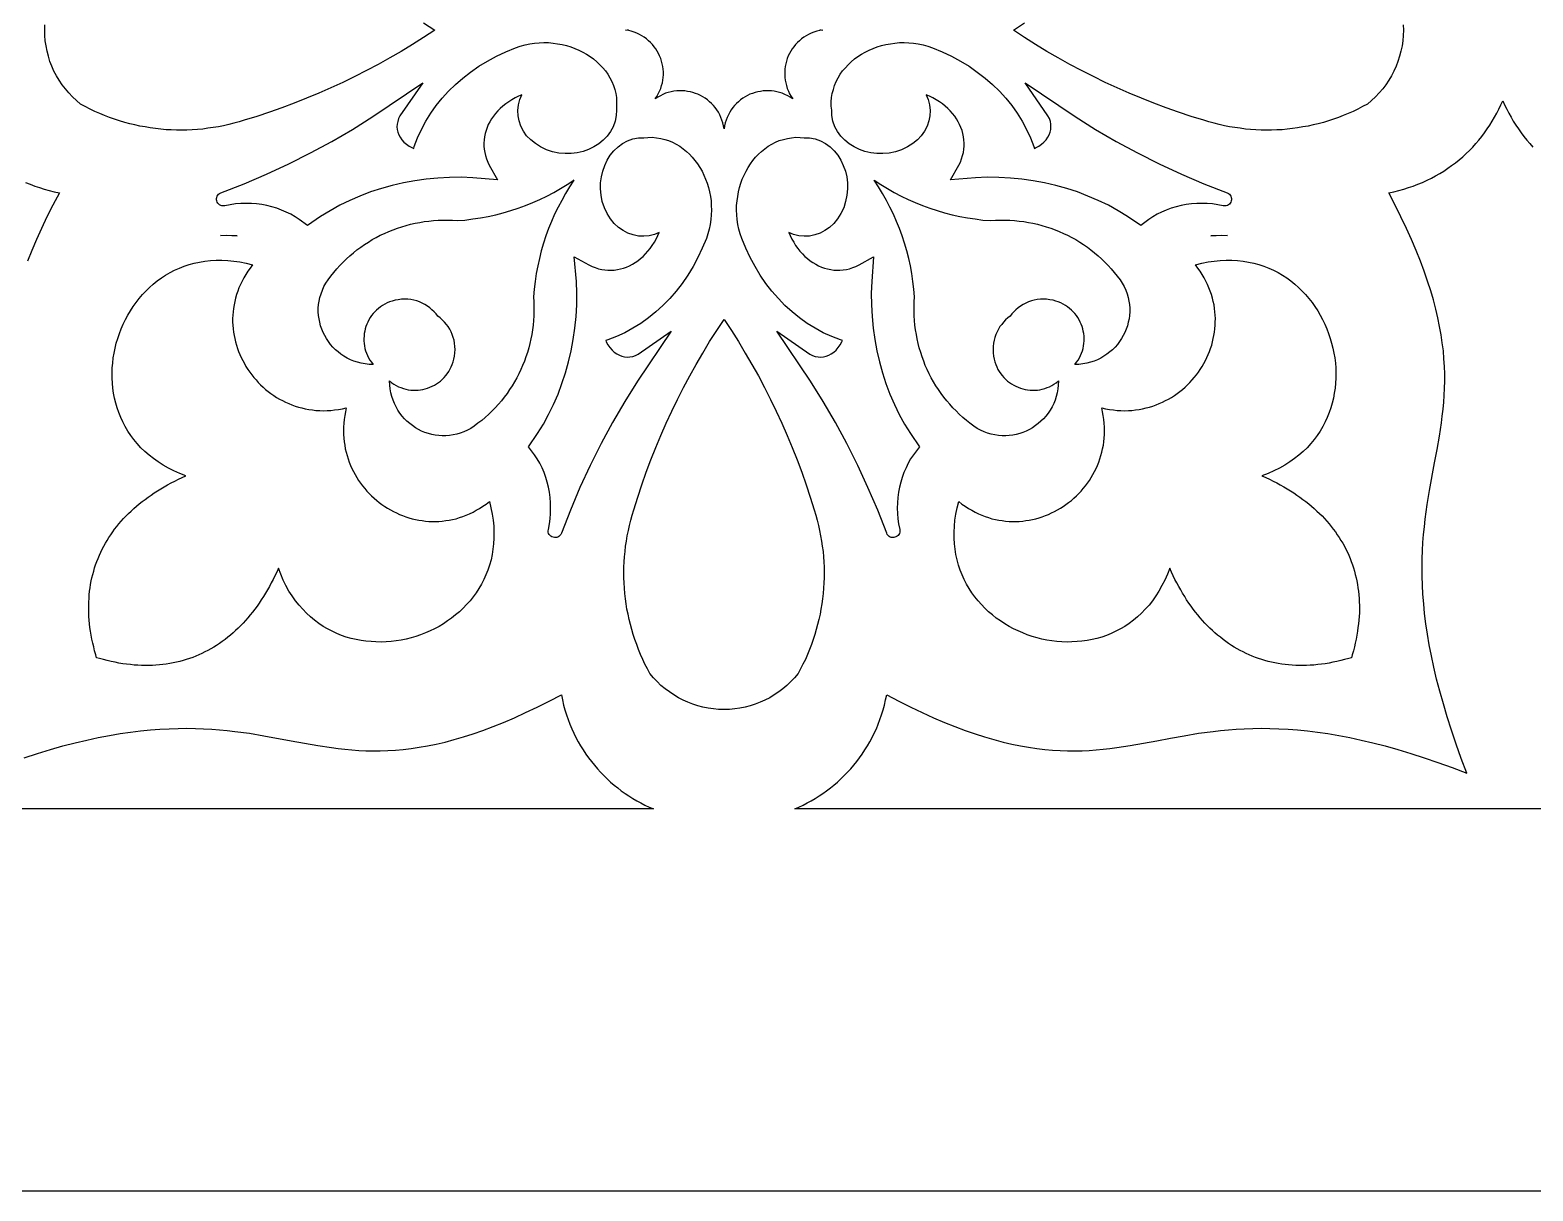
# Model space of a CAD drawing. Extents: x -352 to 352, y -78 to 78.
# Drawn here: x 100.2 to 200.5, y -77.5 to 0 of the extents above; entities that cross this region are included whole.
import ezdxf

# ---------------------------------------------------------------- set-up
doc = ezdxf.new("R2010")
doc.units = 0
doc.layers.get('0').update_dxf_attribs({"linetype": 'CONTINUOUS'})

msp = doc.modelspace()

# ---------------------------------------------------------------- linework, layer by layer
for points in [[(-352.5, -77.5), (352.5, -77.5), (352.5, 77.5), (-352.5, 77.5)], [(134.78, -0.84), (135.09, -0.87), (135.39, -0.91), (135.69, -0.96), (135.98, -1.04), (136.26, -1.12), (136.54, -1.22), (136.81, -1.34), (137.07, -1.47), (137.32, -1.61), (137.56, -1.77), (137.79, -1.93), (138.01, -2.12), (138.21, -2.31), (138.4, -2.51), (138.58, -2.73), (138.74, -2.95), (138.88, -3.19), (139.01, -3.44), (139.11, -3.69), (139.2, -3.96), (139.27, -4.23), (139.31, -4.51), (139.33, -4.8), (139.33, -5.09), (139.31, -5.35), (139.3, -5.7), (139.23, -6.09), (139.1, -6.45), (138.92, -6.78), (138.69, -7.08), (138.43, -7.35), (138.13, -7.59), (137.81, -7.8), (137.46, -7.97), (137.09, -8.1), (136.7, -8.19), (136.3, -8.24), (135.89, -8.25), (135.47, -8.21), (135.05, -8.12), (134.64, -7.99), (134.25, -7.8), (133.9, -7.58), (133.59, -7.33), (133.32, -7.05), (133.11, -6.74), (132.94, -6.41), (132.82, -6.07), (132.75, -5.72), (132.73, -5.36), (132.77, -5), (132.86, -4.64), (132.99, -4.33), (132.78, -4.42), (132.55, -4.53), (132.33, -4.65), (132.12, -4.78), (131.92, -4.93), (131.73, -5.08), (131.55, -5.23), (131.39, -5.4), (131.24, -5.57), (131.1, -5.75), (130.98, -5.93), (130.86, -6.12), (130.76, -6.31), (130.68, -6.51), (130.61, -6.71), (130.55, -6.91), (130.51, -7.12), (130.48, -7.33), (130.47, -7.54), (130.47, -7.75), (130.49, -7.96), (130.52, -8.17), (130.57, -8.38), (130.64, -8.59), (130.72, -8.81), (130.82, -9.02), (131.37, -9.99), (129.72, -9.86), (128.94, -9.83), (128.16, -9.84), (127.38, -9.88), (126.61, -9.96), (125.85, -10.06), (125.09, -10.2), (124.35, -10.37), (123.62, -10.58), (122.9, -10.81), (122.19, -11.08), (121.51, -11.38), (120.84, -11.7), (120.19, -12.06), (119.56, -12.44), (118.68, -13.05), (118.14, -12.65), (117.86, -12.47), (117.57, -12.3), (117.27, -12.15), (116.96, -12.02), (116.64, -11.9), (116.31, -11.8), (115.98, -11.72), (115.64, -11.65), (115.29, -11.61), (114.94, -11.58), (114.59, -11.57), (114.23, -11.58), (113.88, -11.61), (113.53, -11.66), (113.16, -11.73), (113.06, -11.74), (112.97, -11.73), (112.89, -11.71), (112.82, -11.67), (112.76, -11.62), (112.7, -11.56), (112.66, -11.49), (112.64, -11.41), (112.62, -11.33), (112.62, -11.25), (112.63, -11.17), (112.65, -11.09), (112.69, -11.02), (112.75, -10.96), (112.82, -10.9), (112.91, -10.86), (114.45, -10.26), (115.96, -9.62), (117.44, -8.93), (118.89, -8.2), (120.31, -7.44), (121.7, -6.63), (123.05, -5.78), (126.39, -3.53), (124.86, -5.73), (124.77, -5.91), (124.71, -6.1), (124.67, -6.28), (124.66, -6.46), (124.68, -6.64), (124.72, -6.82), (124.79, -6.99), (124.88, -7.16), (124.99, -7.33), (125.13, -7.48), (125.29, -7.62), (125.48, -7.75), (125.69, -7.87), (125.78, -7.9), (125.82, -7.77), (126.03, -7.19), (126.29, -6.63), (126.59, -6.08), (126.92, -5.55), (127.28, -5.04), (127.68, -4.55), (128.11, -4.08), (128.57, -3.63), (129.06, -3.2), (129.58, -2.8), (130.13, -2.42), (130.7, -2.07), (131.3, -1.75), (131.93, -1.45), (132.58, -1.18), (132.89, -1.08), (133.21, -0.99), (133.53, -0.92), (133.84, -0.88), (134.16, -0.85), (134.47, -0.84)], [(158.84, -0.85), (159.15, -0.88), (159.47, -0.92), (159.79, -0.99), (160.1, -1.08), (160.42, -1.18), (161.07, -1.45), (161.69, -1.75), (162.29, -2.07), (162.87, -2.42), (163.41, -2.8), (163.93, -3.2), (164.42, -3.63), (164.89, -4.08), (165.32, -4.55), (165.72, -5.04), (166.08, -5.55), (166.41, -6.08), (166.7, -6.63), (166.96, -7.19), (167.18, -7.77), (167.22, -7.9), (167.3, -7.87), (167.52, -7.75), (167.7, -7.62), (167.86, -7.48), (168, -7.33), (168.12, -7.16), (168.21, -6.99), (168.28, -6.82), (168.32, -6.64), (168.33, -6.46), (168.32, -6.28), (168.29, -6.1), (168.23, -5.91), (168.13, -5.73), (166.6, -3.53), (169.95, -5.78), (171.3, -6.63), (172.69, -7.44), (174.1, -8.2), (175.55, -8.93), (177.04, -9.62), (178.54, -10.26), (180.09, -10.86), (180.18, -10.9), (180.25, -10.96), (180.3, -11.02), (180.34, -11.09), (180.37, -11.17), (180.38, -11.25), (180.38, -11.33), (180.36, -11.41), (180.33, -11.49), (180.29, -11.56), (180.24, -11.62), (180.18, -11.67), (180.11, -11.71), (180.02, -11.73), (179.93, -11.74), (179.83, -11.73), (179.47, -11.66), (179.12, -11.61), (178.76, -11.58), (178.41, -11.57), (178.06, -11.58), (177.71, -11.61), (177.36, -11.65), (177.02, -11.72), (176.68, -11.8), (176.35, -11.9), (176.03, -12.02), (175.72, -12.15), (175.42, -12.3), (175.13, -12.47), (174.86, -12.65), (174.32, -13.05), (173.43, -12.44), (172.81, -12.06), (172.16, -11.7), (171.49, -11.38), (170.8, -11.08), (170.1, -10.81), (169.38, -10.58), (168.65, -10.37), (167.9, -10.2), (167.15, -10.06), (166.39, -9.96), (165.62, -9.88), (164.84, -9.84), (164.06, -9.83), (163.28, -9.86), (161.63, -9.99), (162.18, -9.02), (162.28, -8.81), (162.36, -8.59), (162.43, -8.38), (162.48, -8.17), (162.51, -7.96), (162.53, -7.75), (162.53, -7.54), (162.52, -7.33), (162.49, -7.12), (162.45, -6.91), (162.39, -6.71), (162.32, -6.51), (162.23, -6.31), (162.13, -6.12), (162.02, -5.93), (161.9, -5.75), (161.76, -5.57), (161.61, -5.4), (161.44, -5.23), (161.27, -5.08), (161.08, -4.93), (160.88, -4.78), (160.67, -4.65), (160.45, -4.53), (160.22, -4.42), (160, -4.33), (160.14, -4.64), (160.23, -5), (160.26, -5.36), (160.25, -5.72), (160.18, -6.07), (160.06, -6.41), (159.89, -6.74), (159.67, -7.05), (159.41, -7.33), (159.1, -7.58), (158.75, -7.8), (158.36, -7.99), (157.94, -8.12), (157.53, -8.21), (157.11, -8.25), (156.7, -8.24), (156.3, -8.19), (155.91, -8.1), (155.54, -7.97), (155.19, -7.8), (154.86, -7.59), (154.57, -7.35), (154.3, -7.08), (154.08, -6.78), (153.9, -6.45), (153.77, -6.09), (153.7, -5.7), (153.69, -5.35), (153.66, -5.09), (153.66, -4.8), (153.68, -4.51), (153.73, -4.23), (153.8, -3.96), (153.88, -3.69), (153.99, -3.44), (154.12, -3.19), (154.26, -2.95), (154.42, -2.73), (154.6, -2.51), (154.79, -2.31), (154.99, -2.12), (155.21, -1.93), (155.44, -1.77), (155.68, -1.61), (155.93, -1.47), (156.19, -1.34), (156.46, -1.22), (156.73, -1.12), (157.02, -1.04), (157.31, -0.96), (157.61, -0.91), (157.91, -0.87), (158.21, -0.84), (158.53, -0.84)], [(141.99, -7.19), (142.27, -7.23), (142.54, -7.3), (142.8, -7.38), (143.06, -7.49), (143.31, -7.62), (143.54, -7.76), (143.77, -7.92), (143.99, -8.1), (144.19, -8.29), (144.38, -8.49), (144.56, -8.71), (144.73, -8.94), (144.89, -9.18), (145.03, -9.43), (145.16, -9.69), (145.27, -9.96), (145.38, -10.23), (145.46, -10.52), (145.53, -10.81), (145.59, -11.11), (145.63, -11.41), (145.65, -11.72), (145.66, -12.03), (145.65, -12.34), (145.62, -12.65), (145.57, -12.97), (145.51, -13.29), (145.42, -13.6), (145.32, -13.92), (145.05, -14.57), (144.75, -15.19), (144.43, -15.79), (144.08, -16.37), (143.7, -16.91), (143.3, -17.43), (142.87, -17.93), (142.42, -18.39), (141.95, -18.82), (141.46, -19.22), (140.95, -19.58), (140.42, -19.91), (139.87, -20.21), (139.31, -20.46), (138.73, -20.68), (138.6, -20.72), (138.63, -20.81), (138.75, -21.02), (138.87, -21.2), (139.02, -21.37), (139.17, -21.51), (139.34, -21.62), (139.51, -21.71), (139.68, -21.78), (139.86, -21.82), (140.04, -21.83), (140.22, -21.82), (140.4, -21.79), (140.58, -21.73), (140.77, -21.63), (142.97, -20.1), (140.72, -23.45), (139.87, -24.8), (139.06, -26.19), (138.29, -27.61), (137.57, -29.06), (136.88, -30.54), (136.24, -32.05), (135.64, -33.59), (135.6, -33.68), (135.54, -33.75), (135.48, -33.81), (135.4, -33.85), (135.33, -33.87), (135.25, -33.88), (135.17, -33.88), (135.09, -33.86), (135.01, -33.83), (134.94, -33.79), (134.88, -33.74), (134.83, -33.68), (134.79, -33.61), (134.76, -33.53), (134.76, -33.43), (134.77, -33.34), (134.84, -32.97), (134.89, -32.62), (134.91, -32.27), (134.92, -31.91), (134.92, -31.56), (134.89, -31.21), (134.84, -30.86), (134.78, -30.52), (134.7, -30.19), (134.6, -29.86), (134.48, -29.54), (134.35, -29.22), (134.2, -28.92), (134.03, -28.63), (133.85, -28.36), (133.45, -27.82), (134.05, -26.93), (134.44, -26.31), (134.79, -25.66), (135.12, -24.99), (135.42, -24.3), (135.68, -23.6), (135.92, -22.88), (136.12, -22.15), (136.3, -21.41), (136.43, -20.65), (136.54, -19.89), (136.62, -19.12), (136.66, -18.34), (136.66, -17.56), (136.64, -16.78), (136.5, -15.13), (137.48, -15.68), (137.69, -15.78), (137.9, -15.86), (138.12, -15.93), (138.33, -15.98), (138.54, -16.01), (138.75, -16.03), (138.96, -16.03), (139.17, -16.02), (139.38, -15.99), (139.58, -15.95), (139.79, -15.89), (139.99, -15.82), (140.18, -15.73), (140.38, -15.63), (140.57, -15.52), (140.75, -15.4), (140.93, -15.26), (141.1, -15.11), (141.26, -14.94), (141.42, -14.77), (141.57, -14.58), (141.71, -14.38), (141.85, -14.17), (141.97, -13.95), (142.08, -13.72), (142.17, -13.51), (141.86, -13.64), (141.5, -13.73), (141.14, -13.76), (140.78, -13.75), (140.43, -13.68), (140.08, -13.56), (139.76, -13.39), (139.45, -13.17), (139.17, -12.91), (138.91, -12.6), (138.69, -12.25), (138.51, -11.86), (138.37, -11.44), (138.29, -11.03), (138.25, -10.61), (138.26, -10.2), (138.31, -9.8), (138.4, -9.41), (138.53, -9.04), (138.7, -8.69), (138.9, -8.36), (139.14, -8.07), (139.42, -7.8), (139.72, -7.58), (140.05, -7.4), (140.41, -7.27), (140.79, -7.2), (141.14, -7.19), (141.41, -7.17), (141.7, -7.16)], [(151.59, -7.17), (151.85, -7.19), (152.2, -7.2), (152.58, -7.27), (152.94, -7.4), (153.28, -7.58), (153.58, -7.8), (153.85, -8.07), (154.09, -8.36), (154.3, -8.69), (154.46, -9.04), (154.6, -9.41), (154.69, -9.8), (154.74, -10.2), (154.75, -10.61), (154.71, -11.03), (154.62, -11.44), (154.49, -11.86), (154.3, -12.25), (154.08, -12.6), (153.83, -12.91), (153.55, -13.17), (153.24, -13.39), (152.91, -13.56), (152.57, -13.68), (152.21, -13.75), (151.85, -13.76), (151.5, -13.73), (151.14, -13.64), (150.83, -13.51), (150.92, -13.72), (151.03, -13.95), (151.15, -14.17), (151.28, -14.38), (151.42, -14.58), (151.57, -14.77), (151.73, -14.94), (151.9, -15.11), (152.07, -15.26), (152.25, -15.4), (152.43, -15.52), (152.62, -15.63), (152.81, -15.73), (153.01, -15.82), (153.21, -15.89), (153.41, -15.95), (153.62, -15.99), (153.83, -16.02), (154.03, -16.03), (154.24, -16.03), (154.46, -16.01), (154.67, -15.98), (154.88, -15.93), (155.09, -15.86), (155.31, -15.78), (155.52, -15.68), (156.49, -15.13), (156.36, -16.78), (156.33, -17.56), (156.34, -18.34), (156.38, -19.12), (156.45, -19.89), (156.56, -20.65), (156.7, -21.41), (156.87, -22.15), (157.08, -22.88), (157.31, -23.6), (157.58, -24.3), (157.88, -24.99), (158.2, -25.66), (158.56, -26.31), (158.94, -26.93), (159.55, -27.82), (159.15, -28.36), (158.96, -28.63), (158.8, -28.92), (158.65, -29.22), (158.51, -29.54), (158.4, -29.86), (158.3, -30.19), (158.22, -30.52), (158.15, -30.86), (158.11, -31.21), (158.08, -31.56), (158.07, -31.91), (158.08, -32.27), (158.11, -32.62), (158.16, -32.97), (158.23, -33.34), (158.24, -33.43), (158.23, -33.53), (158.21, -33.61), (158.17, -33.68), (158.12, -33.74), (158.05, -33.79), (157.98, -33.83), (157.91, -33.86), (157.83, -33.88), (157.75, -33.88), (157.67, -33.87), (157.59, -33.85), (157.52, -33.81), (157.46, -33.75), (157.4, -33.68), (157.36, -33.59), (156.76, -32.05), (156.11, -30.54), (155.43, -29.06), (154.7, -27.61), (153.94, -26.19), (153.13, -24.8), (152.28, -23.45), (150.02, -20.1), (152.23, -21.63), (152.41, -21.73), (152.59, -21.79), (152.78, -21.82), (152.96, -21.83), (153.14, -21.82), (153.32, -21.78), (153.49, -21.71), (153.66, -21.62), (153.83, -21.51), (153.98, -21.37), (154.12, -21.2), (154.25, -21.02), (154.36, -20.81), (154.4, -20.72), (154.27, -20.68), (153.69, -20.46), (153.13, -20.21), (152.58, -19.91), (152.05, -19.58), (151.54, -19.22), (151.05, -18.82), (150.57, -18.39), (150.13, -17.93), (149.7, -17.43), (149.3, -16.91), (148.92, -16.37), (148.57, -15.79), (148.24, -15.19), (147.95, -14.57), (147.68, -13.92), (147.57, -13.6), (147.49, -13.29), (147.42, -12.97), (147.38, -12.65), (147.35, -12.34), (147.34, -12.03), (147.34, -11.72), (147.37, -11.41), (147.41, -11.11), (147.46, -10.81), (147.53, -10.52), (147.62, -10.23), (147.72, -9.96), (147.84, -9.69), (147.97, -9.43), (148.11, -9.18), (148.26, -8.94), (148.43, -8.71), (148.61, -8.49), (148.81, -8.29), (149.01, -8.1), (149.23, -7.92), (149.45, -7.76), (149.69, -7.62), (149.94, -7.49), (150.19, -7.38), (150.46, -7.3), (150.73, -7.23), (151.01, -7.19), (151.3, -7.16)], [(136.45, -10.05), (136.48, -10.03), (136.19, -10.47), (135.92, -10.91), (135.66, -11.37), (135.42, -11.83), (135.19, -12.29), (134.98, -12.77), (134.79, -13.25), (134.61, -13.74), (134.45, -14.23), (134.3, -14.73), (134.17, -15.24), (134.06, -15.75), (133.96, -16.26), (133.88, -16.78), (133.82, -17.3), (133.78, -17.82), (133.8, -18.14), (133.81, -18.45), (133.81, -18.77), (133.8, -19.08), (133.78, -19.39), (133.75, -19.7), (133.71, -20.01), (133.66, -20.32), (133.6, -20.62), (133.53, -20.93), (133.46, -21.22), (133.37, -21.52), (133.27, -21.81), (133.17, -22.1), (133.05, -22.39), (132.93, -22.67), (132.8, -22.94), (132.66, -23.22), (132.51, -23.48), (132.35, -23.75), (132.18, -24), (132.01, -24.26), (131.82, -24.5), (131.63, -24.75), (131.43, -24.98), (131.22, -25.21), (131.01, -25.43), (130.79, -25.65), (130.56, -25.86), (130.32, -26.06), (130.07, -26.25), (129.82, -26.44), (129.59, -26.59), (129.36, -26.71), (129.13, -26.82), (128.89, -26.91), (128.65, -26.98), (128.41, -27.03), (128.17, -27.07), (127.93, -27.09), (127.69, -27.09), (127.45, -27.07), (127.22, -27.04), (126.99, -27), (126.76, -26.93), (126.53, -26.86), (126.31, -26.77), (126.1, -26.66), (125.9, -26.55), (125.7, -26.41), (125.51, -26.27), (125.33, -26.11), (125.16, -25.95), (125, -25.77), (124.86, -25.57), (124.72, -25.37), (124.6, -25.16), (124.49, -24.94), (124.4, -24.71), (124.32, -24.47), (124.25, -24.22), (124.21, -23.96), (124.18, -23.7), (124.17, -23.42), (124.31, -23.54), (124.46, -23.64), (124.61, -23.73), (124.77, -23.81), (124.93, -23.87), (125.09, -23.93), (125.25, -23.98), (125.41, -24.01), (125.58, -24.03), (125.74, -24.05), (125.91, -24.05), (126.07, -24.04), (126.23, -24.02), (126.39, -23.99), (126.55, -23.95), (126.71, -23.91), (126.86, -23.85), (127.01, -23.78), (127.16, -23.71), (127.3, -23.62), (127.43, -23.53), (127.56, -23.43), (127.69, -23.32), (127.81, -23.2), (127.92, -23.07), (128.02, -22.94), (128.12, -22.8), (128.2, -22.65), (128.28, -22.49), (128.35, -22.32), (128.41, -22.15), (128.46, -21.97), (128.5, -21.76), (128.53, -21.54), (128.54, -21.33), (128.53, -21.12), (128.51, -20.91), (128.47, -20.71), (128.42, -20.52), (128.35, -20.33), (128.27, -20.15), (128.18, -19.97), (128.07, -19.8), (127.96, -19.65), (127.83, -19.5), (127.69, -19.35), (127.55, -19.22), (127.39, -19.11), (127.27, -18.95), (127.14, -18.8), (127, -18.67), (126.85, -18.54), (126.69, -18.43), (126.53, -18.32), (126.35, -18.23), (126.17, -18.15), (125.98, -18.08), (125.78, -18.03), (125.58, -17.99), (125.38, -17.97), (125.17, -17.96), (124.96, -17.97), (124.74, -18), (124.53, -18.04), (124.35, -18.09), (124.17, -18.15), (124.01, -18.22), (123.85, -18.29), (123.7, -18.38), (123.56, -18.48), (123.42, -18.58), (123.3, -18.69), (123.18, -18.81), (123.07, -18.93), (122.97, -19.06), (122.87, -19.2), (122.79, -19.34), (122.71, -19.49), (122.65, -19.64), (122.59, -19.79), (122.54, -19.95), (122.51, -20.1), (122.48, -20.26), (122.46, -20.43), (122.45, -20.59), (122.45, -20.75), (122.47, -20.92), (122.49, -21.08), (122.52, -21.25), (122.57, -21.41), (122.62, -21.57), (122.69, -21.73), (122.77, -21.88), (122.86, -22.04), (122.96, -22.18), (123.08, -22.33), (122.8, -22.32), (122.54, -22.29), (122.28, -22.24), (122.03, -22.18), (121.79, -22.1), (121.56, -22.01), (121.34, -21.9), (121.12, -21.78), (120.92, -21.64), (120.73, -21.49), (120.55, -21.34), (120.38, -21.17), (120.23, -20.99), (120.08, -20.8), (119.95, -20.6), (119.84, -20.4), (119.73, -20.18), (119.64, -19.97), (119.56, -19.74), (119.5, -19.51), (119.46, -19.28), (119.42, -19.05), (119.41, -18.81), (119.41, -18.57), (119.43, -18.33), (119.46, -18.09), (119.52, -17.85), (119.59, -17.61), (119.68, -17.37), (119.78, -17.13), (119.91, -16.9), (120.06, -16.68), (120.24, -16.42), (120.44, -16.18), (120.64, -15.94), (120.85, -15.71), (121.07, -15.49), (121.29, -15.27), (121.52, -15.07), (121.75, -14.87), (121.99, -14.68), (122.24, -14.49), (122.49, -14.32), (122.75, -14.15), (123.01, -13.99), (123.28, -13.84), (123.55, -13.7), (123.83, -13.57), (124.11, -13.45), (124.4, -13.33), (124.69, -13.23), (124.98, -13.13), (125.27, -13.04), (125.57, -12.96), (125.87, -12.9), (126.18, -12.84), (126.48, -12.79), (126.79, -12.75), (127.1, -12.72), (127.42, -12.7), (127.73, -12.69), (128.05, -12.69), (128.36, -12.7), (128.68, -12.72), (129.2, -12.68), (129.72, -12.61), (130.24, -12.54), (130.75, -12.44), (131.26, -12.33), (131.76, -12.2), (132.26, -12.05), (132.76, -11.89), (133.25, -11.71), (133.73, -11.52), (134.2, -11.31), (134.67, -11.08), (135.13, -10.84), (135.58, -10.58), (136.03, -10.31), (136.46, -10.02), (136.45, -10.03)], [(156.53, -10.02), (156.97, -10.31), (157.41, -10.58), (157.86, -10.84), (158.33, -11.08), (158.79, -11.31), (159.27, -11.52), (159.75, -11.71), (160.24, -11.89), (160.73, -12.05), (161.23, -12.2), (161.74, -12.33), (162.25, -12.44), (162.76, -12.54), (163.27, -12.61), (163.79, -12.68), (164.32, -12.72), (164.63, -12.7), (164.95, -12.69), (165.27, -12.69), (165.58, -12.7), (165.89, -12.72), (166.2, -12.75), (166.51, -12.79), (166.82, -12.84), (167.12, -12.9), (167.42, -12.96), (167.72, -13.04), (168.02, -13.13), (168.31, -13.23), (168.6, -13.33), (168.88, -13.45), (169.17, -13.57), (169.44, -13.7), (169.72, -13.84), (169.98, -13.99), (170.25, -14.15), (170.5, -14.32), (170.76, -14.49), (171, -14.68), (171.24, -14.87), (171.48, -15.07), (171.71, -15.27), (171.93, -15.49), (172.15, -15.71), (172.36, -15.94), (172.56, -16.18), (172.75, -16.42), (172.94, -16.68), (173.09, -16.9), (173.21, -17.13), (173.32, -17.37), (173.41, -17.61), (173.48, -17.85), (173.53, -18.09), (173.57, -18.33), (173.59, -18.57), (173.59, -18.81), (173.57, -19.05), (173.54, -19.28), (173.49, -19.51), (173.43, -19.74), (173.36, -19.97), (173.27, -20.18), (173.16, -20.4), (173.04, -20.6), (172.91, -20.8), (172.77, -20.99), (172.61, -21.17), (172.44, -21.34), (172.26, -21.49), (172.07, -21.64), (171.87, -21.78), (171.66, -21.9), (171.44, -22.01), (171.21, -22.1), (170.97, -22.18), (170.72, -22.24), (170.46, -22.29), (170.19, -22.32), (169.92, -22.33), (170.04, -22.18), (170.14, -22.04), (170.23, -21.88), (170.31, -21.73), (170.37, -21.57), (170.43, -21.41), (170.47, -21.25), (170.51, -21.08), (170.53, -20.92), (170.54, -20.75), (170.55, -20.59), (170.54, -20.43), (170.52, -20.26), (170.49, -20.1), (170.45, -19.95), (170.41, -19.79), (170.35, -19.64), (170.28, -19.49), (170.21, -19.34), (170.12, -19.2), (170.03, -19.06), (169.93, -18.93), (169.82, -18.81), (169.7, -18.69), (169.57, -18.58), (169.44, -18.48), (169.3, -18.38), (169.14, -18.29), (168.99, -18.22), (168.82, -18.15), (168.65, -18.09), (168.47, -18.04), (168.25, -18), (168.04, -17.97), (167.83, -17.96), (167.62, -17.97), (167.41, -17.99), (167.21, -18.03), (167.02, -18.08), (166.83, -18.15), (166.65, -18.23), (166.47, -18.32), (166.3, -18.43), (166.14, -18.54), (165.99, -18.67), (165.85, -18.8), (165.72, -18.95), (165.6, -19.11), (165.45, -19.22), (165.3, -19.35), (165.17, -19.5), (165.04, -19.65), (164.92, -19.8), (164.82, -19.97), (164.73, -20.15), (164.65, -20.33), (164.58, -20.52), (164.53, -20.71), (164.49, -20.91), (164.47, -21.12), (164.46, -21.33), (164.47, -21.54), (164.49, -21.76), (164.54, -21.97), (164.59, -22.15), (164.65, -22.32), (164.71, -22.49), (164.79, -22.65), (164.88, -22.8), (164.98, -22.94), (165.08, -23.07), (165.19, -23.2), (165.31, -23.32), (165.43, -23.43), (165.56, -23.53), (165.7, -23.62), (165.84, -23.71), (165.99, -23.78), (166.13, -23.85), (166.29, -23.91), (166.44, -23.95), (166.6, -23.99), (166.76, -24.02), (166.93, -24.04), (167.09, -24.05), (167.25, -24.05), (167.42, -24.03), (167.58, -24.01), (167.75, -23.98), (167.91, -23.93), (168.07, -23.87), (168.23, -23.81), (168.38, -23.73), (168.53, -23.64), (168.68, -23.54), (168.83, -23.42), (168.82, -23.7), (168.79, -23.96), (168.74, -24.22), (168.68, -24.47), (168.6, -24.71), (168.51, -24.94), (168.4, -25.16), (168.28, -25.37), (168.14, -25.57), (167.99, -25.77), (167.83, -25.95), (167.66, -26.11), (167.48, -26.27), (167.3, -26.41), (167.1, -26.55), (166.89, -26.66), (166.68, -26.77), (166.46, -26.86), (166.24, -26.93), (166.01, -27), (165.78, -27.04), (165.54, -27.07), (165.31, -27.09), (165.07, -27.09), (164.83, -27.07), (164.58, -27.03), (164.34, -26.98), (164.1, -26.91), (163.87, -26.82), (163.63, -26.71), (163.4, -26.59), (163.18, -26.44), (162.92, -26.25), (162.68, -26.06), (162.44, -25.86), (162.21, -25.65), (161.99, -25.43), (161.77, -25.21), (161.57, -24.98), (161.37, -24.75), (161.17, -24.5), (160.99, -24.26), (160.82, -24), (160.65, -23.75), (160.49, -23.48), (160.34, -23.22), (160.2, -22.94), (160.07, -22.67), (159.94, -22.39), (159.83, -22.1), (159.72, -21.81), (159.63, -21.52), (159.54, -21.22), (159.46, -20.93), (159.39, -20.62), (159.34, -20.32), (159.29, -20.01), (159.25, -19.7), (159.22, -19.39), (159.2, -19.08), (159.19, -18.77), (159.19, -18.45), (159.2, -18.14), (159.22, -17.82), (159.18, -17.3), (159.11, -16.78), (159.03, -16.26), (158.94, -15.75), (158.83, -15.24), (158.7, -14.73), (158.55, -14.23), (158.39, -13.74), (158.21, -13.25), (158.02, -12.77), (157.81, -12.29), (157.58, -11.83), (157.34, -11.37), (157.08, -10.91), (156.81, -10.47), (156.52, -10.03), (156.53, -10.04), (156.55, -10.05)], [(113.63, -13.71), (114, -13.74), (112.88, -13.72), (113.26, -13.7)], [(180.12, -13.72), (179, -13.74), (179.36, -13.71), (179.74, -13.7)], [(110.57, -29.76), (110.16, -29.6), (109.77, -29.43), (109.4, -29.24), (109.05, -29.05), (108.72, -28.83), (108.4, -28.61), (108.11, -28.38), (107.83, -28.13), (107.56, -27.88), (107.32, -27.61), (107.09, -27.34), (106.88, -27.06), (106.69, -26.77), (106.52, -26.47), (106.36, -26.16), (106.22, -25.86), (106.09, -25.54), (105.98, -25.22), (105.89, -24.9), (105.81, -24.57), (105.74, -24.24), (105.7, -23.91), (105.66, -23.57), (105.65, -23.23), (105.64, -22.9), (105.65, -22.56), (105.68, -22.23), (105.72, -21.89), (105.78, -21.56), (105.84, -21.23), (105.92, -20.9), (106.02, -20.58), (106.13, -20.26), (106.25, -19.94), (106.38, -19.63), (106.53, -19.33), (106.69, -19.03), (106.86, -18.74), (107.05, -18.46), (107.24, -18.18), (107.45, -17.92), (107.67, -17.66), (107.9, -17.42), (108.14, -17.18), (108.39, -16.96), (108.65, -16.75), (108.93, -16.55), (109.21, -16.37), (109.51, -16.19), (109.81, -16.04), (110.13, -15.89), (110.45, -15.77), (110.78, -15.66), (111.13, -15.56), (111.48, -15.49), (111.84, -15.43), (112.21, -15.39), (112.59, -15.37), (112.97, -15.36), (113.37, -15.38), (113.77, -15.42), (114.18, -15.48), (114.6, -15.57), (115.02, -15.67), (114.86, -15.89), (114.71, -16.1), (114.57, -16.32), (114.44, -16.54), (114.32, -16.76), (114.21, -16.98), (114.11, -17.21), (114.03, -17.44), (113.95, -17.66), (113.88, -17.89), (113.83, -18.12), (113.78, -18.35), (113.74, -18.58), (113.72, -18.81), (113.7, -19.03), (113.69, -19.26), (113.69, -19.49), (113.7, -19.71), (113.72, -19.94), (113.75, -20.16), (113.78, -20.38), (113.83, -20.6), (113.88, -20.82), (113.94, -21.04), (114.01, -21.25), (114.09, -21.46), (114.17, -21.67), (114.26, -21.87), (114.36, -22.07), (114.47, -22.27), (114.58, -22.46), (114.7, -22.65), (114.83, -22.84), (114.96, -23.02), (115.1, -23.19), (115.25, -23.36), (115.4, -23.53), (115.56, -23.69), (115.72, -23.84), (115.89, -23.99), (116.06, -24.13), (116.25, -24.27), (116.43, -24.4), (116.62, -24.52), (116.82, -24.63), (117.02, -24.74), (117.22, -24.84), (117.43, -24.94), (117.65, -25.02), (117.87, -25.1), (118.09, -25.17), (118.31, -25.23), (118.54, -25.28), (118.78, -25.33), (119.01, -25.36), (119.25, -25.39), (119.5, -25.4), (119.74, -25.41), (119.99, -25.4), (120.25, -25.39), (120.5, -25.36), (120.76, -25.33), (121.02, -25.28), (121.28, -25.22), (121.22, -25.48), (121.17, -25.74), (121.14, -26), (121.11, -26.25), (121.1, -26.5), (121.09, -26.75), (121.1, -27), (121.11, -27.24), (121.14, -27.48), (121.17, -27.72), (121.21, -27.95), (121.27, -28.18), (121.33, -28.41), (121.4, -28.63), (121.47, -28.85), (121.56, -29.06), (121.65, -29.27), (121.75, -29.48), (121.86, -29.68), (121.98, -29.88), (122.1, -30.07), (122.23, -30.25), (122.37, -30.43), (122.51, -30.61), (122.66, -30.78), (122.81, -30.94), (122.97, -31.1), (123.14, -31.25), (123.31, -31.4), (123.48, -31.54), (123.66, -31.67), (123.85, -31.8), (124.04, -31.92), (124.23, -32.03), (124.43, -32.14), (124.63, -32.24), (124.83, -32.33), (125.04, -32.41), (125.25, -32.49), (125.46, -32.56), (125.68, -32.62), (125.89, -32.67), (126.11, -32.71), (126.34, -32.75), (126.56, -32.78), (126.78, -32.8), (127.01, -32.81), (127.24, -32.81), (127.46, -32.8), (127.69, -32.78), (127.92, -32.75), (128.15, -32.72), (128.38, -32.67), (128.61, -32.62), (128.84, -32.55), (129.06, -32.47), (129.29, -32.39), (129.51, -32.29), (129.74, -32.18), (129.96, -32.06), (130.18, -31.93), (130.4, -31.79), (130.61, -31.64), (130.83, -31.48), (130.93, -31.9), (131.01, -32.32), (131.08, -32.73), (131.12, -33.13), (131.13, -33.53), (131.13, -33.91), (131.11, -34.29), (131.07, -34.66), (131.01, -35.02), (130.94, -35.37), (130.84, -35.72), (130.73, -36.05), (130.6, -36.37), (130.46, -36.69), (130.3, -36.99), (130.13, -37.29), (129.95, -37.57), (129.75, -37.84), (129.54, -38.11), (129.31, -38.36), (129.08, -38.6), (128.83, -38.83), (128.58, -39.05), (128.31, -39.26), (128.04, -39.45), (127.76, -39.64), (127.47, -39.81), (127.17, -39.97), (126.87, -40.11), (126.56, -40.25), (126.24, -40.37), (125.92, -40.48), (125.6, -40.57), (125.27, -40.66), (124.94, -40.72), (124.61, -40.78), (124.27, -40.82), (123.94, -40.84), (123.6, -40.86), (123.26, -40.85), (122.93, -40.83), (122.59, -40.8), (122.26, -40.75), (121.93, -40.69), (121.6, -40.61), (121.28, -40.52), (120.96, -40.41), (120.64, -40.28), (120.33, -40.14), (120.03, -39.98), (119.73, -39.81), (119.44, -39.61), (119.16, -39.4), (118.89, -39.18), (118.62, -38.93), (118.37, -38.67), (118.12, -38.39), (117.89, -38.1), (117.66, -37.78), (117.45, -37.45), (117.25, -37.09), (117.07, -36.72), (116.9, -36.33), (116.74, -35.93), (116.63, -36.18), (116.51, -36.43), (116.39, -36.67), (116.26, -36.91), (116.14, -37.15), (116.01, -37.38), (115.88, -37.6), (115.74, -37.82), (115.6, -38.04), (115.46, -38.25), (115.32, -38.45), (115.17, -38.66), (115.02, -38.85), (114.87, -39.04), (114.71, -39.23), (114.55, -39.41), (114.39, -39.59), (114.23, -39.76), (114.06, -39.93), (113.89, -40.09), (113.72, -40.25), (113.54, -40.4), (113.36, -40.54), (113.18, -40.68), (113, -40.82), (112.81, -40.95), (112.62, -41.08), (112.43, -41.19), (112.24, -41.31), (112.04, -41.42), (111.84, -41.52), (111.64, -41.62), (111.43, -41.71), (111.23, -41.8), (111.02, -41.88), (110.81, -41.96), (110.59, -42.03), (110.38, -42.09), (110.16, -42.15), (109.94, -42.2), (109.71, -42.25), (109.49, -42.29), (109.26, -42.33), (109.03, -42.36), (108.8, -42.38), (108.56, -42.4), (108.33, -42.42), (108.09, -42.42), (107.85, -42.42), (107.6, -42.42), (107.36, -42.41), (107.11, -42.39), (106.86, -42.36), (106.61, -42.33), (106.35, -42.3), (106.1, -42.26), (105.84, -42.21), (105.58, -42.15), (105.32, -42.09), (105.06, -42.03), (104.79, -41.95), (104.6, -41.9), (104.55, -41.71), (104.47, -41.44), (104.41, -41.18), (104.35, -40.92), (104.29, -40.66), (104.24, -40.4), (104.2, -40.14), (104.16, -39.89), (104.13, -39.64), (104.11, -39.39), (104.09, -39.14), (104.08, -38.9), (104.08, -38.65), (104.08, -38.41), (104.08, -38.17), (104.1, -37.94), (104.11, -37.7), (104.14, -37.47), (104.17, -37.24), (104.2, -37.01), (104.25, -36.78), (104.29, -36.56), (104.35, -36.34), (104.41, -36.12), (104.47, -35.91), (104.54, -35.69), (104.62, -35.48), (104.7, -35.27), (104.79, -35.06), (104.88, -34.86), (104.98, -34.66), (105.08, -34.46), (105.19, -34.26), (105.3, -34.07), (105.42, -33.88), (105.55, -33.69), (105.68, -33.5), (105.81, -33.32), (105.96, -33.14), (106.1, -32.96), (106.25, -32.78), (106.41, -32.61), (106.57, -32.44), (106.74, -32.27), (106.91, -32.11), (107.09, -31.95), (107.27, -31.79), (107.45, -31.63), (107.65, -31.48), (107.84, -31.33), (108.04, -31.18), (108.25, -31.04), (108.46, -30.9), (108.68, -30.76), (108.9, -30.62), (109.12, -30.49), (109.35, -30.36), (109.59, -30.23), (109.83, -30.11), (110.07, -29.99), (110.32, -29.87)], [(177.98, -15.67), (178.4, -15.57), (178.82, -15.48), (179.23, -15.42), (179.63, -15.38), (180.02, -15.36), (180.41, -15.37), (180.79, -15.39), (181.16, -15.43), (181.52, -15.49), (181.87, -15.56), (182.21, -15.66), (182.55, -15.77), (182.87, -15.89), (183.19, -16.04), (183.49, -16.19), (183.78, -16.37), (184.07, -16.55), (184.34, -16.75), (184.61, -16.96), (184.86, -17.18), (185.1, -17.42), (185.33, -17.66), (185.55, -17.92), (185.76, -18.18), (185.95, -18.46), (186.14, -18.74), (186.31, -19.03), (186.47, -19.33), (186.61, -19.63), (186.75, -19.94), (186.87, -20.26), (186.98, -20.58), (187.07, -20.9), (187.15, -21.23), (187.22, -21.56), (187.28, -21.89), (187.32, -22.23), (187.34, -22.56), (187.35, -22.9), (187.35, -23.23), (187.33, -23.57), (187.3, -23.91), (187.25, -24.24), (187.19, -24.57), (187.11, -24.9), (187.02, -25.22), (186.91, -25.54), (186.78, -25.86), (186.64, -26.16), (186.48, -26.47), (186.3, -26.77), (186.11, -27.06), (185.9, -27.34), (185.68, -27.61), (185.43, -27.88), (185.17, -28.13), (184.89, -28.38), (184.59, -28.61), (184.28, -28.83), (183.95, -29.05), (183.59, -29.24), (183.22, -29.43), (182.83, -29.6), (182.42, -29.76), (182.68, -29.87), (182.93, -29.99), (183.17, -30.11), (183.41, -30.23), (183.64, -30.36), (183.87, -30.49), (184.1, -30.62), (184.32, -30.76), (184.54, -30.9), (184.75, -31.04), (184.95, -31.18), (185.15, -31.33), (185.35, -31.48), (185.54, -31.63), (185.73, -31.79), (185.91, -31.95), (186.09, -32.11), (186.26, -32.27), (186.43, -32.44), (186.59, -32.61), (186.74, -32.78), (186.9, -32.96), (187.04, -33.14), (187.18, -33.32), (187.32, -33.5), (187.45, -33.69), (187.57, -33.88), (187.69, -34.07), (187.81, -34.26), (187.92, -34.46), (188.02, -34.66), (188.12, -34.86), (188.21, -35.06), (188.3, -35.27), (188.38, -35.48), (188.46, -35.69), (188.53, -35.91), (188.59, -36.12), (188.65, -36.34), (188.7, -36.56), (188.75, -36.78), (188.79, -37.01), (188.83, -37.24), (188.86, -37.47), (188.88, -37.7), (188.9, -37.94), (188.91, -38.17), (188.92, -38.41), (188.92, -38.65), (188.92, -38.9), (188.9, -39.14), (188.89, -39.39), (188.86, -39.64), (188.83, -39.89), (188.8, -40.14), (188.75, -40.4), (188.71, -40.66), (188.65, -40.92), (188.59, -41.18), (188.52, -41.44), (188.45, -41.71), (188.39, -41.9), (188.21, -41.95), (187.94, -42.03), (187.68, -42.09), (187.42, -42.15), (187.16, -42.21), (186.9, -42.26), (186.64, -42.3), (186.39, -42.33), (186.14, -42.36), (185.89, -42.39), (185.64, -42.41), (185.39, -42.42), (185.15, -42.42), (184.91, -42.42), (184.67, -42.42), (184.43, -42.4), (184.2, -42.38), (183.97, -42.36), (183.74, -42.33), (183.51, -42.29), (183.28, -42.25), (183.06, -42.2), (182.84, -42.15), (182.62, -42.09), (182.4, -42.03), (182.19, -41.96), (181.98, -41.88), (181.77, -41.8), (181.56, -41.71), (181.36, -41.62), (181.16, -41.52), (180.96, -41.42), (180.76, -41.31), (180.57, -41.19), (180.38, -41.08), (180.19, -40.95), (180, -40.82), (179.82, -40.68), (179.64, -40.54), (179.46, -40.4), (179.28, -40.25), (179.11, -40.09), (178.94, -39.93), (178.77, -39.76), (178.61, -39.59), (178.45, -39.41), (178.29, -39.23), (178.13, -39.04), (177.98, -38.85), (177.83, -38.66), (177.68, -38.45), (177.54, -38.25), (177.39, -38.04), (177.26, -37.82), (177.12, -37.6), (176.99, -37.38), (176.86, -37.15), (176.73, -36.91), (176.61, -36.67), (176.49, -36.43), (176.37, -36.18), (176.26, -35.93), (176.1, -36.33), (175.93, -36.72), (175.74, -37.09), (175.54, -37.45), (175.33, -37.78), (175.11, -38.1), (174.88, -38.39), (174.63, -38.67), (174.38, -38.93), (174.11, -39.18), (173.84, -39.4), (173.55, -39.61), (173.26, -39.81), (172.97, -39.98), (172.66, -40.14), (172.35, -40.28), (172.04, -40.41), (171.72, -40.52), (171.39, -40.61), (171.07, -40.69), (170.74, -40.75), (170.4, -40.8), (170.07, -40.83), (169.73, -40.85), (169.4, -40.86), (169.06, -40.84), (168.72, -40.82), (168.39, -40.78), (168.06, -40.72), (167.73, -40.66), (167.4, -40.57), (167.07, -40.48), (166.75, -40.37), (166.44, -40.25), (166.13, -40.11), (165.83, -39.97), (165.53, -39.81), (165.24, -39.64), (164.96, -39.45), (164.68, -39.26), (164.42, -39.05), (164.16, -38.83), (163.92, -38.6), (163.68, -38.36), (163.46, -38.11), (163.25, -37.84), (163.05, -37.57), (162.86, -37.29), (162.69, -36.99), (162.54, -36.69), (162.39, -36.37), (162.27, -36.05), (162.16, -35.72), (162.06, -35.37), (161.98, -35.02), (161.93, -34.66), (161.89, -34.29), (161.86, -33.91), (161.86, -33.53), (161.88, -33.13), (161.92, -32.73), (161.98, -32.32), (162.07, -31.9), (162.17, -31.48), (162.38, -31.64), (162.6, -31.79), (162.82, -31.93), (163.04, -32.06), (163.26, -32.18), (163.48, -32.29), (163.71, -32.39), (163.93, -32.47), (164.16, -32.55), (164.39, -32.62), (164.62, -32.67), (164.85, -32.72), (165.08, -32.75), (165.3, -32.78), (165.53, -32.8), (165.76, -32.81), (165.99, -32.81), (166.21, -32.8), (166.44, -32.78), (166.66, -32.75), (166.88, -32.71), (167.1, -32.67), (167.32, -32.62), (167.54, -32.56), (167.75, -32.49), (167.96, -32.41), (168.17, -32.33), (168.37, -32.24), (168.57, -32.14), (168.77, -32.03), (168.96, -31.92), (169.15, -31.8), (169.33, -31.67), (169.51, -31.54), (169.69, -31.4), (169.86, -31.25), (170.03, -31.1), (170.18, -30.94), (170.34, -30.78), (170.49, -30.61), (170.63, -30.43), (170.77, -30.25), (170.9, -30.07), (171.02, -29.88), (171.13, -29.68), (171.24, -29.48), (171.34, -29.27), (171.44, -29.06), (171.52, -28.85), (171.6, -28.63), (171.67, -28.41), (171.73, -28.18), (171.78, -27.95), (171.83, -27.72), (171.86, -27.48), (171.89, -27.24), (171.9, -27), (171.91, -26.75), (171.9, -26.5), (171.89, -26.25), (171.86, -26), (171.82, -25.74), (171.78, -25.48), (171.72, -25.22), (171.98, -25.28), (172.24, -25.33), (172.5, -25.36), (172.75, -25.39), (173, -25.4), (173.25, -25.41), (173.5, -25.4), (173.74, -25.39), (173.98, -25.36), (174.22, -25.33), (174.45, -25.28), (174.68, -25.23), (174.91, -25.17), (175.13, -25.1), (175.35, -25.02), (175.56, -24.94), (175.77, -24.84), (175.98, -24.74), (176.18, -24.63), (176.37, -24.52), (176.57, -24.4), (176.75, -24.27), (176.93, -24.13), (177.11, -23.99), (177.28, -23.84), (177.44, -23.69), (177.6, -23.53), (177.75, -23.36), (177.9, -23.19), (178.04, -23.02), (178.17, -22.84), (178.3, -22.65), (178.42, -22.46), (178.53, -22.27), (178.64, -22.07), (178.73, -21.87), (178.83, -21.67), (178.91, -21.46), (178.99, -21.25), (179.06, -21.04), (179.12, -20.82), (179.17, -20.6), (179.21, -20.38), (179.25, -20.16), (179.28, -19.94), (179.29, -19.71), (179.3, -19.49), (179.31, -19.26), (179.3, -19.03), (179.28, -18.81), (179.25, -18.58), (179.22, -18.35), (179.17, -18.12), (179.11, -17.89), (179.05, -17.66), (178.97, -17.44), (178.88, -17.21), (178.79, -16.98), (178.68, -16.76), (178.56, -16.54), (178.43, -16.32), (178.29, -16.1), (178.14, -15.89)], [(146.5, -19.32), (146.99, -20.06), (147.46, -20.8), (147.92, -21.56), (148.36, -22.32), (148.79, -23.09), (149.2, -23.87), (149.6, -24.66), (149.99, -25.45), (150.36, -26.25), (150.71, -27.06), (151.05, -27.87), (151.38, -28.7), (151.69, -29.52), (151.98, -30.36), (152.26, -31.19), (152.52, -32.04), (152.62, -32.38), (152.72, -32.72), (152.81, -33.07), (152.88, -33.41), (152.95, -33.76), (153.01, -34.11), (153.06, -34.46), (153.11, -34.81), (153.14, -35.16), (153.16, -35.51), (153.18, -35.86), (153.18, -36.21), (153.18, -36.56), (153.17, -36.91), (153.14, -37.26), (153.11, -37.61), (153.08, -37.96), (153.03, -38.31), (152.97, -38.65), (152.91, -39), (152.83, -39.34), (152.75, -39.68), (152.66, -40.02), (152.56, -40.36), (152.45, -40.69), (152.33, -41.02), (152.2, -41.35), (152.07, -41.68), (151.93, -42.01), (151.77, -42.33), (151.61, -42.64), (151.44, -42.96), (151.21, -43.24), (150.96, -43.5), (150.7, -43.75), (150.43, -43.98), (150.15, -44.19), (149.85, -44.39), (149.55, -44.57), (149.23, -44.73), (148.91, -44.88), (148.58, -45), (148.25, -45.11), (147.91, -45.2), (147.56, -45.27), (147.21, -45.32), (146.86, -45.35), (146.5, -45.36), (146.14, -45.35), (145.79, -45.32), (145.44, -45.27), (145.09, -45.2), (144.75, -45.11), (144.41, -45), (144.08, -44.88), (143.76, -44.73), (143.45, -44.57), (143.14, -44.39), (142.85, -44.19), (142.57, -43.98), (142.29, -43.75), (142.03, -43.5), (141.79, -43.24), (141.55, -42.96), (141.38, -42.64), (141.22, -42.33), (141.07, -42.01), (140.93, -41.68), (140.79, -41.35), (140.67, -41.02), (140.55, -40.69), (140.44, -40.36), (140.34, -40.02), (140.25, -39.68), (140.16, -39.34), (140.09, -39), (140.02, -38.65), (139.97, -38.31), (139.92, -37.96), (139.88, -37.61), (139.85, -37.26), (139.83, -36.91), (139.82, -36.56), (139.82, -36.21), (139.82, -35.86), (139.84, -35.51), (139.86, -35.16), (139.89, -34.81), (139.93, -34.46), (139.98, -34.11), (140.04, -33.76), (140.11, -33.41), (140.19, -33.07), (140.28, -32.72), (140.37, -32.38), (140.48, -32.04), (140.74, -31.19), (141.02, -30.36), (141.31, -29.52), (141.62, -28.7), (141.94, -27.87), (142.28, -27.06), (142.64, -26.25), (143.01, -25.45), (143.39, -24.66), (143.79, -23.87), (144.21, -23.09), (144.64, -22.32), (145.08, -21.56), (145.54, -20.8), (146.01, -20.06)]]:
    msp.add_lwpolyline(points, close=True)
for points in [[(126.44, 0.49), (127.18, 0), (126.44, -0.49), (125.69, -0.96), (124.94, -1.42), (124.18, -1.86), (123.4, -2.29), (122.63, -2.71), (121.84, -3.1), (121.05, -3.49), (120.25, -3.86), (119.44, -4.21), (118.62, -4.55), (117.8, -4.88), (116.98, -5.19), (116.14, -5.48), (115.3, -5.76), (114.46, -6.02), (114.12, -6.13), (113.77, -6.22), (113.43, -6.31), (113.08, -6.39), (112.74, -6.45), (112.39, -6.51), (112.04, -6.56), (111.69, -6.61), (111.34, -6.64), (110.99, -6.66), (110.64, -6.68), (110.29, -6.68), (109.94, -6.68), (109.59, -6.67), (109.24, -6.65), (108.89, -6.62), (108.54, -6.58), (108.19, -6.53), (107.85, -6.47), (107.5, -6.41), (107.16, -6.33), (106.82, -6.25), (106.48, -6.16), (106.14, -6.06), (105.81, -5.95), (105.47, -5.83), (105.14, -5.71), (104.82, -5.57), (104.49, -5.43), (104.17, -5.27), (103.85, -5.11), (103.54, -4.94), (103.26, -4.71), (103, -4.46), (102.75, -4.2), (102.52, -3.93), (102.3, -3.65), (102.11, -3.35), (101.93, -3.05), (101.76, -2.74), (101.62, -2.41), (101.49, -2.09), (101.39, -1.75), (101.3, -1.41), (101.23, -1.06), (101.18, -0.71), (101.15, -0.36), (101.14, 0), (101.15, 0.36)], [(152.89, 0.03), (153.09, 0), (152.89, -0.03), (152.69, -0.08), (152.5, -0.14), (152.32, -0.21), (152.15, -0.29), (151.98, -0.38), (151.83, -0.48), (151.68, -0.59), (151.53, -0.71), (151.4, -0.83), (151.28, -0.97), (151.16, -1.11), (151.05, -1.26), (150.96, -1.41), (150.87, -1.57), (150.79, -1.73), (150.72, -1.9), (150.67, -2.07), (150.62, -2.25), (150.59, -2.43), (150.56, -2.61), (150.55, -2.79), (150.55, -2.98), (150.56, -3.16), (150.58, -3.35), (150.62, -3.53), (150.66, -3.71), (150.72, -3.9), (150.8, -4.08), (150.88, -4.25), (150.98, -4.43), (151.1, -4.6), (150.92, -4.48), (150.75, -4.38), (150.57, -4.3), (150.39, -4.22), (150.21, -4.16), (150.03, -4.12), (149.85, -4.08), (149.66, -4.06), (149.48, -4.05), (149.29, -4.05), (149.11, -4.06), (148.93, -4.09), (148.75, -4.12), (148.57, -4.17), (148.4, -4.23), (148.23, -4.29), (148.07, -4.37), (147.91, -4.46), (147.75, -4.55), (147.61, -4.66), (147.47, -4.78), (147.33, -4.9), (147.2, -5.03), (147.09, -5.18), (146.98, -5.33), (146.88, -5.49), (146.79, -5.65), (146.71, -5.83), (146.64, -6.01), (146.58, -6.19), (146.53, -6.39), (146.5, -6.59), (146.46, -6.39), (146.42, -6.19), (146.36, -6.01), (146.29, -5.83), (146.21, -5.65), (146.12, -5.49), (146.02, -5.33), (145.91, -5.18), (145.79, -5.03), (145.67, -4.9), (145.53, -4.78), (145.39, -4.66), (145.24, -4.55), (145.09, -4.46), (144.93, -4.37), (144.76, -4.29), (144.6, -4.23), (144.42, -4.17), (144.25, -4.12), (144.07, -4.09), (143.89, -4.06), (143.7, -4.05), (143.52, -4.05), (143.34, -4.06), (143.15, -4.08), (142.97, -4.12), (142.78, -4.16), (142.6, -4.22), (142.42, -4.3), (142.25, -4.38), (142.07, -4.48), (141.9, -4.6), (142.01, -4.43), (142.11, -4.25), (142.2, -4.08), (142.27, -3.9), (142.33, -3.71), (142.38, -3.53), (142.42, -3.35), (142.44, -3.16), (142.45, -2.98), (142.45, -2.79), (142.43, -2.61), (142.41, -2.43), (142.37, -2.25), (142.33, -2.07), (142.27, -1.9), (142.2, -1.73), (142.13, -1.57), (142.04, -1.41), (141.94, -1.26), (141.84, -1.11), (141.72, -0.97), (141.6, -0.83), (141.46, -0.71), (141.32, -0.59), (141.17, -0.48), (141.01, -0.38), (140.85, -0.29), (140.67, -0.21), (140.49, -0.14), (140.3, -0.08), (140.11, -0.03), (139.91, 0), (140.11, 0.03)], [(191.85, 0.36), (191.86, 0), (191.85, -0.36), (191.82, -0.71), (191.77, -1.06), (191.7, -1.41), (191.61, -1.75), (191.5, -2.09), (191.38, -2.41), (191.23, -2.74), (191.07, -3.05), (190.89, -3.35), (190.69, -3.65), (190.48, -3.93), (190.25, -4.2), (190, -4.46), (189.74, -4.71), (189.46, -4.94), (189.14, -5.11), (188.83, -5.27), (188.5, -5.43), (188.18, -5.57), (187.85, -5.71), (187.52, -5.83), (187.19, -5.95), (186.86, -6.06), (186.52, -6.16), (186.18, -6.25), (185.84, -6.33), (185.5, -6.41), (185.15, -6.47), (184.8, -6.53), (184.46, -6.58), (184.11, -6.62), (183.76, -6.65), (183.41, -6.67), (183.06, -6.68), (182.71, -6.68), (182.36, -6.68), (182.01, -6.66), (181.66, -6.64), (181.31, -6.61), (180.96, -6.56), (180.61, -6.51), (180.26, -6.45), (179.91, -6.39), (179.57, -6.31), (179.22, -6.22), (178.88, -6.13), (178.54, -6.02), (177.69, -5.76), (176.85, -5.48), (176.02, -5.19), (175.19, -4.88), (174.37, -4.55), (173.56, -4.21), (172.75, -3.86), (171.95, -3.49), (171.16, -3.1), (170.37, -2.71), (169.59, -2.29), (168.82, -1.86), (168.06, -1.42), (167.3, -0.96), (166.56, -0.49), (165.82, 0), (166.56, 0.49)], [(245.78, -52), (198.5, -52), (198.5, -52), (151.22, -52), (151.5, -51.87), (151.78, -51.74), (152.05, -51.6), (152.32, -51.45), (152.59, -51.3), (152.85, -51.13), (153.1, -50.96), (153.35, -50.78), (153.6, -50.59), (153.84, -50.4), (154.07, -50.2), (154.3, -49.99), (154.53, -49.77), (154.75, -49.55), (154.96, -49.32), (155.16, -49.08), (155.36, -48.84), (155.55, -48.59), (155.73, -48.33), (155.91, -48.06), (156.08, -47.79), (156.24, -47.51), (156.39, -47.23), (156.53, -46.94), (156.67, -46.64), (156.79, -46.34), (156.91, -46.02), (157.02, -45.71), (157.12, -45.39), (157.21, -45.06), (157.29, -44.72), (157.36, -44.38), (158.18, -44.81), (158.97, -45.2), (159.74, -45.57), (160.49, -45.91), (161.22, -46.22), (161.92, -46.5), (162.6, -46.75), (163.26, -46.98), (163.9, -47.19), (164.52, -47.37), (165.13, -47.53), (165.71, -47.67), (166.29, -47.79), (166.84, -47.88), (167.39, -47.96), (167.92, -48.03), (168.44, -48.07), (168.95, -48.1), (169.44, -48.12), (169.93, -48.12), (170.41, -48.11), (170.89, -48.09), (171.35, -48.06), (171.81, -48.01), (172.27, -47.96), (172.72, -47.9), (173.62, -47.77), (174.51, -47.61), (175.4, -47.45), (176.31, -47.27), (177.23, -47.11), (178.18, -46.95), (179.16, -46.82), (179.66, -46.76), (180.18, -46.71), (180.7, -46.67), (181.24, -46.64), (181.8, -46.62), (182.36, -46.61), (182.95, -46.62), (183.55, -46.64), (184.16, -46.67), (184.8, -46.72), (185.45, -46.79), (186.13, -46.87), (186.82, -46.97), (187.54, -47.09), (188.28, -47.23), (189.04, -47.4), (189.83, -47.58), (190.64, -47.79), (191.48, -48.03), (192.35, -48.29), (193.24, -48.58), (194.16, -48.89), (195.12, -49.23), (196.1, -49.6), (195.73, -48.62), (195.39, -47.67), (195.07, -46.74), (194.79, -45.85), (194.53, -44.98), (194.29, -44.14), (194.08, -43.33), (193.9, -42.54), (193.73, -41.78), (193.59, -41.04), (193.47, -40.32), (193.37, -39.63), (193.28, -38.95), (193.22, -38.3), (193.17, -37.67), (193.14, -37.05), (193.12, -36.45), (193.11, -35.87), (193.12, -35.3), (193.14, -34.75), (193.17, -34.21), (193.21, -33.68), (193.26, -33.16), (193.32, -32.66), (193.45, -31.68), (193.61, -30.73), (193.94, -28.9), (194.11, -28.01), (194.27, -27.12), (194.4, -26.22), (194.46, -25.77), (194.51, -25.31), (194.56, -24.85), (194.59, -24.39), (194.61, -23.91), (194.62, -23.43), (194.62, -22.95), (194.6, -22.45), (194.57, -21.94), (194.53, -21.42), (194.46, -20.89), (194.38, -20.35), (194.28, -19.79), (194.17, -19.22), (194.03, -18.63), (193.87, -18.02), (193.69, -17.4), (193.48, -16.76), (193.25, -16.1), (193, -15.42), (192.71, -14.72), (192.41, -13.99), (192.07, -13.25), (191.7, -12.47), (191.31, -11.68), (190.88, -10.86), (191.22, -10.79), (191.56, -10.71), (191.88, -10.62), (192.21, -10.52), (192.52, -10.41), (192.83, -10.29), (193.14, -10.17), (193.44, -10.03), (193.73, -9.89), (194.01, -9.74), (194.29, -9.58), (194.56, -9.41), (194.83, -9.23), (195.08, -9.05), (195.34, -8.86), (195.58, -8.66), (195.82, -8.46), (196.05, -8.25), (196.27, -8.03), (196.49, -7.81), (196.7, -7.58), (196.9, -7.34), (197.09, -7.1), (197.28, -6.85), (197.46, -6.6), (197.63, -6.35), (197.79, -6.09), (197.95, -5.82), (198.1, -5.55), (198.24, -5.28), (198.37, -5), (198.5, -4.72), (198.62, -5), (198.76, -5.28), (198.9, -5.55), (199.05, -5.82), (199.2, -6.09), (199.37, -6.35), (199.54, -6.6), (199.72, -6.85), (199.91, -7.1), (200.1, -7.34), (200.3, -7.58), (200.51, -7.81)], [(99.86, -10.17), (100.16, -10.29), (100.47, -10.41), (100.79, -10.52), (101.11, -10.62), (101.44, -10.71), (101.78, -10.79), (102.12, -10.86), (101.69, -11.68), (101.29, -12.47), (100.93, -13.25), (100.59, -13.99), (100.28, -14.72), (100, -15.42)], [(99.76, -48.58), (100.65, -48.29), (101.52, -48.03), (102.36, -47.79), (103.17, -47.58), (103.96, -47.4), (104.72, -47.23), (105.46, -47.09), (106.18, -46.97), (106.87, -46.87), (107.54, -46.79), (108.2, -46.72), (108.83, -46.67), (109.45, -46.64), (110.05, -46.62), (110.63, -46.61), (111.2, -46.62), (111.75, -46.64), (112.29, -46.67), (112.82, -46.71), (113.33, -46.76), (113.84, -46.82), (114.82, -46.95), (115.77, -47.11), (117.6, -47.45), (118.49, -47.61), (119.38, -47.77), (120.28, -47.9), (120.73, -47.96), (121.18, -48.01), (121.65, -48.06), (122.11, -48.09), (122.58, -48.11), (123.06, -48.12), (123.55, -48.12), (124.05, -48.1), (124.56, -48.07), (125.08, -48.03), (125.61, -47.96), (126.15, -47.88), (126.71, -47.79), (127.28, -47.67), (127.87, -47.53), (128.48, -47.37), (129.1, -47.19), (129.74, -46.98), (130.4, -46.75), (131.08, -46.5), (131.78, -46.22), (132.51, -45.91), (133.25, -45.57), (134.02, -45.2), (134.82, -44.81), (135.64, -44.38), (135.71, -44.72), (135.79, -45.06), (135.88, -45.39), (135.98, -45.71), (136.09, -46.02), (136.2, -46.34), (136.33, -46.64), (136.47, -46.94), (136.61, -47.23), (136.76, -47.51), (136.92, -47.79), (137.09, -48.06), (137.27, -48.33), (137.45, -48.59), (137.64, -48.84), (137.84, -49.08), (138.04, -49.32), (138.25, -49.55), (138.47, -49.77), (138.69, -49.99), (138.92, -50.2), (139.16, -50.4), (139.4, -50.59), (139.64, -50.78), (139.89, -50.96), (140.15, -51.13), (140.41, -51.3), (140.68, -51.45), (140.95, -51.6), (141.22, -51.74), (141.5, -51.87), (141.78, -52), (94.5, -52)]]:
    msp.add_lwpolyline(points)

doc.saveas('drawing.dxf')
